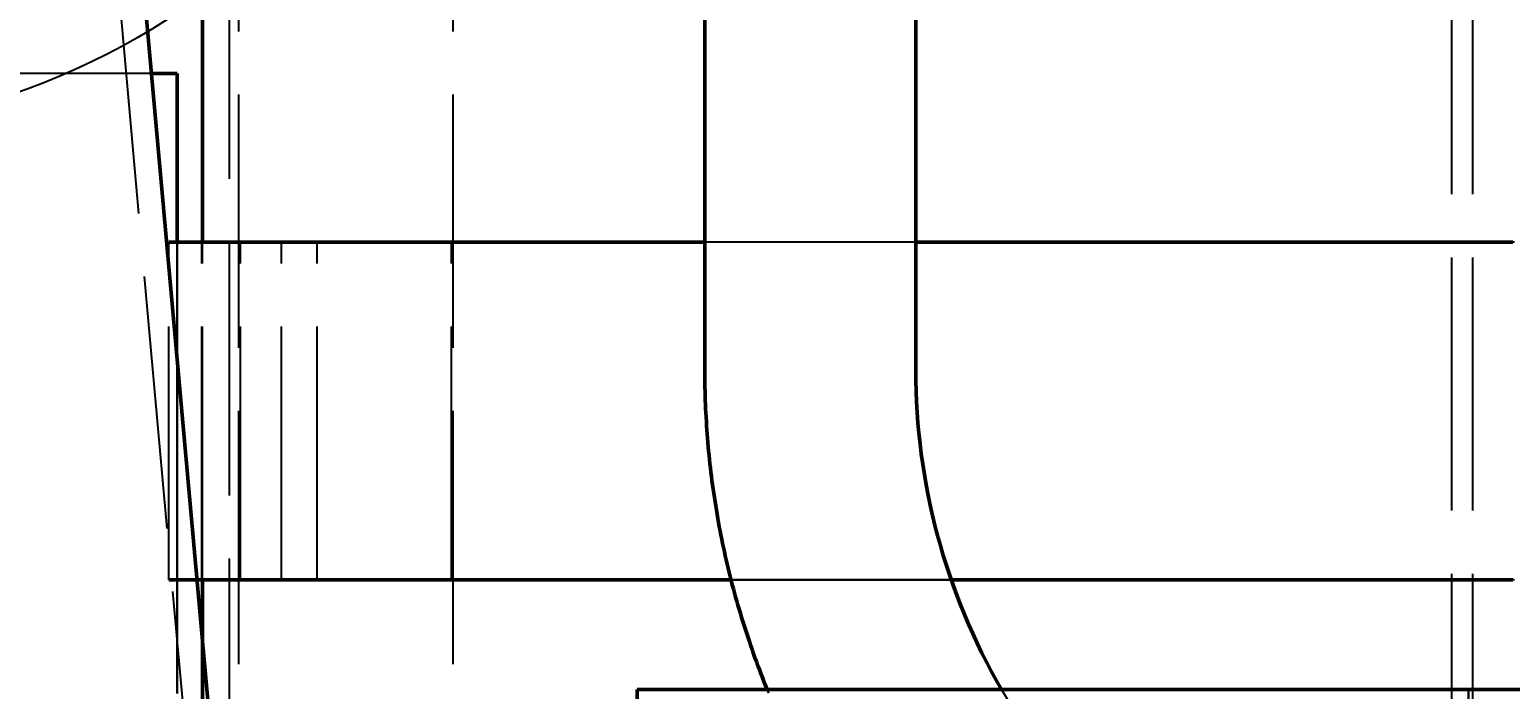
# Model space of a CAD drawing. Header units: millimetres. Extents: x 0 to 594, y 0 to 420.
# Drawn here: x 69.25 to 86.79, y 296.7 to 304.52 of the extents above; entities that cross this region are included whole.
import ezdxf

# ---------------------------------------------------------------- set-up
doc = ezdxf.new("R2010")
doc.units = ezdxf.units.MM
doc.linetypes.add('ISO02-TRAZOS', pattern=[3.75, 3, -0.75])
for name, color, linetype, lineweight in [('01-VISIBLE', 7, 'CONTINUOUS', 50), ('02-OCULTA', 4, 'ISO02-TRAZOS', 25), ('04-COTA', 3, 'CONTINUOUS', 25), ('08-FINA', 5, 'CONTINUOUS', 25)]:
    doc.layers.add(name, color=color, linetype=linetype, lineweight=lineweight)
doc.styles.add('ISO3098', font='isocpeur.ttf')
doc.dimstyles.new('FLAMA-ISO', dxfattribs={"dimtxt": 3.5, "dimasz": 3, "dimexe": 2, "dimexo": 1, "dimgap": 1, "dimtad": 1, "dimdec": 1, "dimtxsty": 'ISO3098', "dimcen": 2.5, "dimclrd": 3, "dimclre": 3, "dimclrt": 3, "dimazin": 3, "dimtfac": 1, "dimtmove": 0, "dimatfit": 3, "dimlwd": 25, "dimlwe": 25})

msp = doc.modelspace()

# ---------------------------------------------------------------- linework, layer by layer
at = {"layer": '01-VISIBLE'}
for p, q in [((71.3, 302), (71.3, 336.4)), ((77.25, 300.48), (77.25, 316.74)), ((79.75, 300.48), (79.75, 316.74)), ((69.9, 312.8), (71.7, 292.8)), ((71, 304), (70.692, 304)), ((71.3, 284.2), (71.3, 298)), ((76.45, 293.7), (76.45, 296.7)), ((76.45, 296.7), (98.15, 296.7))]:
    msp.add_line(p, q, dxfattribs=at)
for points in [[(71, 302), (71, 302.051), (71, 302.103), (71, 302.154), (71, 302.205), (71, 302.256), (71, 302.308), (71, 302.359), (71, 302.41), (71, 302.462), (71, 302.513), (71, 302.564), (71, 302.615), (71, 302.667), (71, 302.718), (71, 302.769), (71, 302.821), (71, 302.872), (71, 302.923), (71, 302.974), (71, 303.026), (71, 303.077), (71, 303.128), (71, 303.179), (71, 303.231), (71, 303.282), (71, 303.333), (71, 303.385), (71, 303.436), (71, 303.487), (71, 303.538), (71, 303.59), (71, 303.641), (71, 303.692), (71, 303.744), (71, 303.795), (71, 303.846), (71, 303.897), (71, 303.949), (71, 304)], [(77.25, 302), (77.2, 302), (77.15, 302), (77.1, 302), (77.05, 302), (77, 302), (76.95, 302), (76.9, 302), (76.85, 302), (76.8, 302), (76.75, 302), (76.7, 302), (76.65, 302), (76.6, 302), (76.55, 302), (76.5, 302), (76.45, 302), (76.4, 302), (76.35, 302), (76.3, 302), (76.25, 302), (76.2, 302), (76.15, 302), (76.1, 302), (76.05, 302), (76, 302), (75.95, 302), (75.9, 302), (75.85, 302), (75.8, 302), (75.75, 302), (75.7, 302), (75.65, 302), (75.6, 302), (75.55, 302), (75.5, 302), (75.45, 302), (75.4, 302), (75.35, 302), (75.3, 302), (75.25, 302), (75.2, 302), (75.15, 302), (75.1, 302), (75.05, 302), (75, 302), (74.95, 302), (74.9, 302), (74.85, 302), (74.8, 302), (74.75, 302), (74.7, 302), (74.65, 302), (74.6, 302), (74.55, 302), (74.5, 302), (74.45, 302), (74.4, 302), (74.35, 302), (74.3, 302), (74.25, 302), (74.2, 302), (74.15, 302), (74.1, 302), (74.05, 302), (74, 302), (73.95, 302), (73.9, 302), (73.85, 302), (73.8, 302), (73.75, 302), (73.7, 302), (73.65, 302), (73.6, 302), (73.55, 302), (73.5, 302), (73.45, 302), (73.4, 302), (73.35, 302), (73.3, 302), (73.25, 302), (73.2, 302), (73.15, 302), (73.1, 302), (73.05, 302), (73, 302), (72.95, 302), (72.9, 302), (72.85, 302), (72.8, 302), (72.75, 302), (72.7, 302), (72.65, 302), (72.6, 302), (72.55, 302), (72.5, 302), (72.45, 302), (72.4, 302), (72.35, 302), (72.3, 302), (72.25, 302), (72.2, 302), (72.15, 302), (72.1, 302), (72.05, 302), (72, 302), (71.95, 302), (71.9, 302), (71.85, 302), (71.8, 302), (71.75, 302), (71.7, 302), (71.65, 302), (71.6, 302), (71.55, 302), (71.5, 302), (71.45, 302), (71.4, 302), (71.35, 302), (71.3, 302), (71.25, 302), (71.2, 302), (71.15, 302), (71.1, 302), (71.05, 302), (71, 302), (70.95, 302), (70.9, 302)], [(86.823, 302), (86.773, 302), (86.723, 302), (86.673, 302), (86.623, 302), (86.573, 302), (86.522, 302), (86.472, 302), (86.422, 302), (86.372, 302), (86.322, 302), (86.272, 302), (86.221, 302), (86.171, 302), (86.121, 302), (86.071, 302), (86.021, 302), (85.971, 302), (85.92, 302), (85.87, 302), (85.82, 302), (85.77, 302), (85.72, 302), (85.67, 302), (85.619, 302), (85.569, 302), (85.519, 302), (85.469, 302), (85.419, 302), (85.369, 302), (85.318, 302), (85.268, 302), (85.218, 302), (85.168, 302), (85.118, 302), (85.068, 302), (85.017, 302), (84.967, 302), (84.917, 302), (84.867, 302), (84.817, 302), (84.767, 302), (84.716, 302), (84.666, 302), (84.616, 302), (84.566, 302), (84.516, 302), (84.466, 302), (84.415, 302), (84.365, 302), (84.315, 302), (84.265, 302), (84.215, 302), (84.165, 302), (84.114, 302), (84.064, 302), (84.014, 302), (83.964, 302), (83.914, 302), (83.864, 302), (83.813, 302), (83.763, 302), (83.713, 302), (83.663, 302), (83.613, 302), (83.563, 302), (83.512, 302), (83.462, 302), (83.412, 302), (83.362, 302), (83.312, 302), (83.262, 302), (83.211, 302), (83.161, 302), (83.111, 302), (83.061, 302), (83.011, 302), (82.961, 302), (82.91, 302), (82.86, 302), (82.81, 302), (82.76, 302), (82.71, 302), (82.66, 302), (82.609, 302), (82.559, 302), (82.509, 302), (82.459, 302), (82.409, 302), (82.359, 302), (82.308, 302), (82.258, 302), (82.208, 302), (82.158, 302), (82.108, 302), (82.058, 302), (82.007, 302), (81.957, 302), (81.907, 302), (81.857, 302), (81.807, 302), (81.757, 302), (81.706, 302), (81.656, 302), (81.606, 302), (81.556, 302), (81.506, 302), (81.456, 302), (81.405, 302), (81.355, 302), (81.305, 302), (81.255, 302), (81.205, 302), (81.155, 302), (81.104, 302), (81.054, 302), (81.004, 302), (80.954, 302), (80.904, 302), (80.854, 302), (80.803, 302), (80.753, 302), (80.703, 302), (80.653, 302), (80.603, 302), (80.553, 302), (80.502, 302), (80.452, 302), (80.402, 302), (80.352, 302), (80.302, 302), (80.252, 302), (80.201, 302), (80.151, 302), (80.101, 302), (80.051, 302), (80.001, 302), (79.951, 302), (79.9, 302), (79.85, 302), (79.8, 302), (79.75, 302)], [(77.988, 296.7), (77.969, 296.747), (77.951, 296.793), (77.932, 296.84), (77.914, 296.887), (77.896, 296.934), (77.879, 296.981), (77.861, 297.029), (77.844, 297.076), (77.827, 297.123), (77.81, 297.171), (77.794, 297.218), (77.778, 297.266), (77.762, 297.314), (77.746, 297.362), (77.731, 297.41), (77.715, 297.457), (77.7, 297.505), (77.685, 297.554), (77.671, 297.602), (77.657, 297.65), (77.643, 297.698), (77.629, 297.747), (77.615, 297.795), (77.602, 297.844), (77.589, 297.892), (77.576, 297.941), (77.563, 297.99), (77.551, 298.039), (77.539, 298.087), (77.527, 298.136), (77.515, 298.185), (77.504, 298.234), (77.493, 298.283), (77.482, 298.333), (77.471, 298.382), (77.461, 298.431), (77.451, 298.48), (77.441, 298.53), (77.431, 298.579), (77.422, 298.628), (77.413, 298.678), (77.404, 298.727), (77.395, 298.777), (77.387, 298.827), (77.379, 298.876), (77.371, 298.926), (77.363, 298.976), (77.356, 299.026), (77.349, 299.075), (77.342, 299.125), (77.335, 299.175), (77.329, 299.225), (77.323, 299.275), (77.317, 299.325), (77.311, 299.375), (77.306, 299.425), (77.3, 299.475), (77.295, 299.525), (77.291, 299.575), (77.286, 299.625), (77.282, 299.676), (77.278, 299.726), (77.275, 299.776), (77.271, 299.826), (77.268, 299.876), (77.265, 299.927), (77.263, 299.977), (77.26, 300.027), (77.258, 300.077), (77.256, 300.128), (77.255, 300.178), (77.253, 300.228), (77.252, 300.279), (77.251, 300.329), (77.251, 300.379), (77.25, 300.43), (77.25, 300.48)], [(70.9, 298), (70.95, 298), (71, 298), (71.05, 298), (71.1, 298), (71.15, 298), (71.2, 298), (71.251, 298), (71.301, 298), (71.351, 298), (71.401, 298), (71.451, 298), (71.501, 298), (71.551, 298), (71.601, 298), (71.651, 298), (71.701, 298), (71.751, 298), (71.801, 298), (71.852, 298), (71.902, 298), (71.952, 298), (72.002, 298), (72.052, 298), (72.102, 298), (72.152, 298), (72.202, 298), (72.252, 298), (72.302, 298), (72.352, 298), (72.402, 298), (72.453, 298), (72.503, 298), (72.553, 298), (72.603, 298), (72.653, 298), (72.703, 298), (72.753, 298), (72.803, 298), (72.853, 298), (72.903, 298), (72.953, 298), (73.003, 298), (73.053, 298), (73.104, 298), (73.154, 298), (73.204, 298), (73.254, 298), (73.304, 298), (73.354, 298), (73.404, 298), (73.454, 298), (73.504, 298), (73.554, 298), (73.604, 298), (73.654, 298), (73.705, 298), (73.755, 298), (73.805, 298), (73.855, 298), (73.905, 298), (73.955, 298), (74.005, 298), (74.055, 298), (74.105, 298), (74.155, 298), (74.205, 298), (74.255, 298), (74.306, 298), (74.356, 298), (74.406, 298), (74.456, 298), (74.506, 298), (74.556, 298), (74.606, 298), (74.656, 298), (74.706, 298), (74.756, 298), (74.806, 298), (74.856, 298), (74.906, 298), (74.957, 298), (75.007, 298), (75.057, 298), (75.107, 298), (75.157, 298), (75.207, 298), (75.257, 298), (75.307, 298), (75.357, 298), (75.407, 298), (75.457, 298), (75.507, 298), (75.558, 298), (75.608, 298), (75.658, 298), (75.708, 298), (75.758, 298), (75.808, 298), (75.858, 298), (75.908, 298), (75.958, 298), (76.008, 298), (76.058, 298), (76.108, 298), (76.159, 298), (76.209, 298), (76.259, 298), (76.309, 298), (76.359, 298), (76.409, 298), (76.459, 298), (76.509, 298), (76.559, 298), (76.609, 298), (76.659, 298), (76.709, 298), (76.759, 298), (76.81, 298), (76.86, 298), (76.91, 298), (76.96, 298), (77.01, 298), (77.06, 298), (77.11, 298), (77.16, 298), (77.21, 298), (77.26, 298), (77.31, 298), (77.36, 298), (77.411, 298), (77.461, 298), (77.511, 298), (77.561, 298)], [(80.169, 298), (80.219, 298), (80.269, 298), (80.319, 298), (80.369, 298), (80.419, 298), (80.469, 298), (80.519, 298), (80.569, 298), (80.619, 298), (80.669, 298), (80.719, 298), (80.769, 298), (80.819, 298), (80.87, 298), (80.92, 298), (80.97, 298), (81.02, 298), (81.07, 298), (81.12, 298), (81.17, 298), (81.22, 298), (81.27, 298), (81.32, 298), (81.37, 298), (81.42, 298), (81.47, 298), (81.52, 298), (81.57, 298), (81.62, 298), (81.67, 298), (81.72, 298), (81.77, 298), (81.82, 298), (81.87, 298), (81.92, 298), (81.97, 298), (82.021, 298), (82.071, 298), (82.121, 298), (82.171, 298), (82.221, 298), (82.271, 298), (82.321, 298), (82.371, 298), (82.421, 298), (82.471, 298), (82.521, 298), (82.571, 298), (82.621, 298), (82.671, 298), (82.721, 298), (82.771, 298), (82.821, 298), (82.871, 298), (82.921, 298), (82.971, 298), (83.021, 298), (83.071, 298), (83.121, 298), (83.171, 298), (83.222, 298), (83.272, 298), (83.322, 298), (83.372, 298), (83.422, 298), (83.472, 298), (83.522, 298), (83.572, 298), (83.622, 298), (83.672, 298), (83.722, 298), (83.772, 298), (83.822, 298), (83.872, 298), (83.922, 298), (83.972, 298), (84.022, 298), (84.072, 298), (84.122, 298), (84.172, 298), (84.222, 298), (84.272, 298), (84.322, 298), (84.373, 298), (84.423, 298), (84.473, 298), (84.523, 298), (84.573, 298), (84.623, 298), (84.673, 298), (84.723, 298), (84.773, 298), (84.823, 298), (84.873, 298), (84.923, 298), (84.973, 298), (85.023, 298), (85.073, 298), (85.123, 298), (85.173, 298), (85.223, 298), (85.273, 298), (85.323, 298), (85.373, 298), (85.423, 298), (85.473, 298), (85.523, 298), (85.574, 298), (85.624, 298), (85.674, 298), (85.724, 298), (85.774, 298), (85.824, 298), (85.874, 298), (85.924, 298), (85.974, 298), (86.024, 298), (86.074, 298), (86.124, 298), (86.174, 298), (86.224, 298), (86.274, 298), (86.324, 298), (86.374, 298), (86.424, 298), (86.474, 298), (86.524, 298), (86.574, 298), (86.624, 298), (86.674, 298), (86.725, 298), (86.775, 298), (86.825, 298)]]:
    msp.add_lwpolyline(points, dxfattribs=at)
msp.add_arc((87.3, 300.48), 7.55, 180, -149.9562, dxfattribs=at)
at = {"layer": '02-OCULTA'}
for p, q in [((86.1, 276.32), (86.1, 349.747)), ((86.35, 276.32), (86.35, 349.747)), ((74.27, 289.5), (74.27, 343.594)), ((71.73, 289.5), (71.73, 340.4)), ((71.62, 284), (71.62, 337.5)), ((69.6, 312.8), (71.4, 292.8)), ((70.692, 304), (65.908, 304)), ((70.9, 298), (70.9, 302)), ((71.29, 298), (71.29, 302)), ((71.3, 298), (71.3, 302)), ((71.75, 302), (72.233, 302)), ((71.75, 298), (71.75, 302)), ((71.75, 298), (71.75, 302)), ((71.75, 302), (74.25, 302)), ((72.233, 298), (72.233, 302)), ((72.659, 302), (74.25, 302)), ((72.659, 298), (72.659, 302)), ((74.25, 298), (74.25, 302)), ((74.25, 298), (74.25, 302)), ((74.25, 298), (74.25, 302)), ((74.25, 298), (74.25, 302)), ((71.75, 298), (72.233, 298)), ((71.75, 298), (74.25, 298)), ((72.659, 298), (74.25, 298)), ((76.45, 293.7), (76.45, 296.7)), ((76.45, 296.7), (86.3, 296.7)), ((86.3, 296.7), (88.3, 296.7)), ((86.3, 296.7), (86.3, 293.7)), ((86.3, 293.7), (86.3, 296.7))]:
    msp.add_line(p, q, dxfattribs=at)
for points in [[(71, 304), (71, 303.912), (71, 303.825), (71, 303.737), (71, 303.65), (71, 303.562), (71, 303.475), (71, 303.387), (71, 303.3), (71, 303.212), (71, 303.125), (71, 303.037), (71, 302.95), (71, 302.862), (71, 302.775), (71, 302.687), (71, 302.6), (71, 302.512), (71, 302.425), (71, 302.337), (71, 302.25), (71, 302.162), (71, 302.075), (71, 301.987), (71, 301.9), (71, 301.812), (71, 301.725), (71, 301.637), (71, 301.55), (71, 301.462), (71, 301.375), (71, 301.287), (71, 301.2), (71, 301.112), (71, 301.025), (71, 300.937), (71, 300.85), (71, 300.762), (71, 300.675), (71, 300.587), (71, 300.5), (71, 300.412), (71, 300.325), (71, 300.237), (71, 300.15), (71, 300.062), (71, 299.975), (71, 299.887), (71, 299.8), (71, 299.712), (71, 299.625), (71, 299.537), (71, 299.45), (71, 299.362), (71, 299.275), (71, 299.187), (71, 299.1), (71, 299.012), (71, 298.925), (71, 298.837), (71, 298.75), (71, 298.662), (71, 298.575), (71, 298.487), (71, 298.4), (71, 298.312), (71, 298.225), (71, 298.137), (71, 298.05), (71, 297.962), (71, 297.875), (71, 297.787), (71, 297.7), (71, 297.612), (71, 297.525), (71, 297.437), (71, 297.35), (71, 297.262), (71, 297.175), (71, 297.087), (71, 297), (71, 296.912), (71, 296.825), (71, 296.737), (71, 296.65)], [(70.9, 302), (70.951, 302), (71.003, 302), (71.054, 302), (71.105, 302), (71.156, 302), (71.208, 302), (71.259, 302), (71.31, 302), (71.361, 302), (71.413, 302), (71.464, 302), (71.515, 302), (71.567, 302), (71.618, 302), (71.669, 302), (71.72, 302), (71.772, 302), (71.823, 302), (71.874, 302), (71.926, 302), (71.977, 302), (72.028, 302), (72.079, 302), (72.131, 302), (72.182, 302), (72.233, 302)], [(71, 296.65), (71, 296.7), (71, 296.75), (71, 296.8), (71, 296.85), (71, 296.9), (71, 296.95), (71, 297), (71, 297.05), (71, 297.1), (71, 297.15), (71, 297.2), (71, 297.25), (71, 297.3), (71, 297.35), (71, 297.4), (71, 297.45), (71, 297.5), (71, 297.55), (71, 297.6), (71, 297.65), (71, 297.7), (71, 297.75), (71, 297.8), (71, 297.85), (71, 297.9), (71, 297.95), (71, 298), (71, 298.05), (71, 298.1), (71, 298.15), (71, 298.2), (71, 298.25), (71, 298.3), (71, 298.35), (71, 298.4), (71, 298.45), (71, 298.5), (71, 298.55), (71, 298.6), (71, 298.65), (71, 298.7), (71, 298.75), (71, 298.8), (71, 298.85), (71, 298.9), (71, 298.95), (71, 299), (71, 299.05), (71, 299.1), (71, 299.15), (71, 299.2), (71, 299.25), (71, 299.3), (71, 299.35), (71, 299.4), (71, 299.45), (71, 299.5), (71, 299.55), (71, 299.6), (71, 299.65), (71, 299.7), (71, 299.75), (71, 299.8), (71, 299.85), (71, 299.9), (71, 299.95), (71, 300), (71, 300.05), (71, 300.1), (71, 300.15), (71, 300.2), (71, 300.25), (71, 300.3), (71, 300.35), (71, 300.4), (71, 300.45), (71, 300.5), (71, 300.55), (71, 300.6), (71, 300.65), (71, 300.7), (71, 300.75), (71, 300.8), (71, 300.85), (71, 300.9), (71, 300.95), (71, 301), (71, 301.05), (71, 301.1), (71, 301.15), (71, 301.2), (71, 301.25), (71, 301.3), (71, 301.35), (71, 301.4), (71, 301.45), (71, 301.5), (71, 301.55), (71, 301.6), (71, 301.65), (71, 301.7), (71, 301.75), (71, 301.8), (71, 301.85), (71, 301.9), (71, 301.95), (71, 302)], [(86.82, 302), (86.74, 302), (86.66, 302), (86.58, 302), (86.499, 302), (86.419, 302), (86.339, 302), (86.259, 302), (86.179, 302), (86.099, 302), (86.019, 302), (85.939, 302), (85.859, 302), (85.779, 302), (85.699, 302), (85.619, 302), (85.539, 302), (85.459, 302), (85.379, 302), (85.299, 302), (85.219, 302), (85.139, 302), (85.059, 302), (84.979, 302), (84.898, 302), (84.818, 302), (84.738, 302), (84.658, 302), (84.578, 302), (84.498, 302), (84.418, 302), (84.338, 302), (84.258, 302), (84.178, 302), (84.098, 302), (84.018, 302), (83.938, 302), (83.858, 302), (83.778, 302), (83.698, 302), (83.618, 302), (83.538, 302), (83.458, 302), (83.378, 302), (83.297, 302), (83.217, 302), (83.137, 302), (83.057, 302), (82.977, 302), (82.897, 302), (82.817, 302), (82.737, 302), (82.657, 302), (82.577, 302), (82.497, 302), (82.417, 302), (82.337, 302), (82.257, 302), (82.177, 302), (82.097, 302), (82.017, 302), (81.937, 302), (81.857, 302), (81.777, 302), (81.697, 302), (81.616, 302), (81.536, 302), (81.456, 302), (81.376, 302), (81.296, 302), (81.216, 302), (81.136, 302), (81.056, 302), (80.976, 302), (80.896, 302), (80.816, 302), (80.736, 302), (80.656, 302), (80.576, 302), (80.496, 302), (80.416, 302), (80.336, 302), (80.256, 302), (80.176, 302), (80.095, 302), (80.015, 302), (79.935, 302), (79.855, 302), (79.775, 302), (79.695, 302), (79.615, 302), (79.535, 302), (79.455, 302), (79.375, 302), (79.295, 302), (79.215, 302), (79.135, 302), (79.055, 302), (78.975, 302), (78.895, 302), (78.815, 302), (78.735, 302), (78.655, 302), (78.575, 302), (78.494, 302), (78.414, 302), (78.334, 302), (78.254, 302), (78.174, 302), (78.094, 302), (78.014, 302), (77.934, 302), (77.854, 302), (77.774, 302), (77.694, 302), (77.614, 302), (77.534, 302), (77.454, 302), (77.374, 302), (77.294, 302), (77.214, 302), (77.134, 302), (77.054, 302), (76.974, 302), (76.893, 302), (76.813, 302), (76.733, 302), (76.653, 302), (76.573, 302), (76.493, 302), (76.413, 302), (76.333, 302), (76.253, 302), (76.173, 302), (76.093, 302), (76.013, 302), (75.933, 302), (75.853, 302), (75.773, 302), (75.693, 302), (75.613, 302), (75.533, 302), (75.453, 302), (75.373, 302), (75.292, 302), (75.212, 302), (75.132, 302), (75.052, 302), (74.972, 302), (74.892, 302), (74.812, 302), (74.732, 302), (74.652, 302), (74.572, 302), (74.492, 302), (74.412, 302), (74.332, 302), (74.252, 302), (74.172, 302), (74.092, 302), (74.012, 302), (73.932, 302), (73.852, 302), (73.772, 302), (73.691, 302), (73.611, 302), (73.531, 302), (73.451, 302), (73.371, 302), (73.291, 302), (73.211, 302), (73.131, 302), (73.051, 302), (72.971, 302), (72.891, 302), (72.811, 302), (72.731, 302), (72.651, 302), (72.571, 302), (72.491, 302), (72.411, 302), (72.331, 302), (72.251, 302), (72.171, 302), (72.09, 302), (72.01, 302), (71.93, 302), (71.85, 302), (71.77, 302), (71.69, 302), (71.61, 302), (71.53, 302), (71.45, 302), (71.37, 302), (71.29, 302)], [(71.29, 302), (71.341, 302), (71.391, 302), (71.442, 302), (71.493, 302), (71.543, 302), (71.594, 302), (71.645, 302), (71.696, 302), (71.746, 302), (71.797, 302), (71.848, 302), (71.898, 302), (71.949, 302), (72, 302), (72.05, 302), (72.101, 302), (72.152, 302), (72.202, 302), (72.253, 302), (72.304, 302), (72.355, 302), (72.405, 302), (72.456, 302), (72.507, 302), (72.557, 302), (72.608, 302), (72.659, 302)], [(86.843, 302), (86.778, 302), (86.713, 302), (86.647, 302), (86.582, 302), (86.517, 302), (86.452, 302), (86.386, 302), (86.321, 302), (86.256, 302), (86.191, 302), (86.125, 302), (86.06, 302), (85.995, 302), (85.93, 302), (85.864, 302), (85.799, 302), (85.734, 302), (85.669, 302), (85.603, 302), (85.538, 302), (85.473, 302), (85.408, 302), (85.342, 302), (85.277, 302), (85.212, 302), (85.147, 302), (85.081, 302), (85.016, 302), (84.951, 302), (84.886, 302), (84.82, 302), (84.755, 302), (84.69, 302), (84.625, 302), (84.559, 302), (84.494, 302), (84.429, 302), (84.364, 302), (84.298, 302), (84.233, 302), (84.168, 302), (84.103, 302), (84.037, 302), (83.972, 302), (83.907, 302), (83.842, 302), (83.776, 302), (83.711, 302), (83.646, 302), (83.581, 302), (83.515, 302), (83.45, 302), (83.385, 302), (83.32, 302), (83.254, 302), (83.189, 302), (83.124, 302), (83.059, 302), (82.993, 302), (82.928, 302), (82.863, 302), (82.798, 302), (82.732, 302), (82.667, 302), (82.602, 302), (82.537, 302), (82.471, 302), (82.406, 302), (82.341, 302), (82.276, 302), (82.21, 302), (82.145, 302), (82.08, 302), (82.015, 302), (81.949, 302), (81.884, 302), (81.819, 302), (81.754, 302), (81.688, 302), (81.623, 302), (81.558, 302), (81.493, 302), (81.427, 302), (81.362, 302), (81.297, 302), (81.232, 302), (81.166, 302), (81.101, 302), (81.036, 302), (80.971, 302), (80.905, 302), (80.84, 302), (80.775, 302), (80.71, 302), (80.644, 302), (80.579, 302), (80.514, 302), (80.449, 302), (80.383, 302), (80.318, 302), (80.253, 302), (80.188, 302), (80.122, 302), (80.057, 302), (79.992, 302), (79.927, 302), (79.861, 302), (79.796, 302), (79.731, 302), (79.666, 302), (79.6, 302), (79.535, 302), (79.47, 302), (79.405, 302), (79.339, 302), (79.274, 302), (79.209, 302), (79.144, 302), (79.078, 302), (79.013, 302), (78.948, 302), (78.883, 302), (78.817, 302), (78.752, 302), (78.687, 302), (78.622, 302), (78.556, 302), (78.491, 302), (78.426, 302), (78.361, 302), (78.295, 302), (78.23, 302), (78.165, 302), (78.1, 302), (78.034, 302), (77.969, 302), (77.904, 302), (77.839, 302), (77.773, 302), (77.708, 302), (77.643, 302), (77.578, 302), (77.512, 302), (77.447, 302), (77.382, 302), (77.317, 302), (77.251, 302), (77.186, 302), (77.121, 302), (77.056, 302), (76.99, 302), (76.925, 302), (76.86, 302), (76.795, 302), (76.729, 302), (76.664, 302), (76.599, 302), (76.534, 302), (76.468, 302), (76.403, 302), (76.338, 302), (76.273, 302), (76.207, 302), (76.142, 302), (76.077, 302), (76.012, 302), (75.946, 302), (75.881, 302), (75.816, 302), (75.751, 302), (75.685, 302), (75.62, 302), (75.555, 302), (75.49, 302), (75.424, 302), (75.359, 302), (75.294, 302), (75.229, 302), (75.163, 302), (75.098, 302), (75.033, 302), (74.968, 302), (74.902, 302), (74.837, 302), (74.772, 302), (74.707, 302), (74.641, 302), (74.576, 302), (74.511, 302), (74.446, 302), (74.38, 302), (74.315, 302), (74.25, 302)], [(86.843, 302), (86.778, 302), (86.713, 302), (86.647, 302), (86.582, 302), (86.517, 302), (86.452, 302), (86.386, 302), (86.321, 302), (86.256, 302), (86.191, 302), (86.125, 302), (86.06, 302), (85.995, 302), (85.93, 302), (85.864, 302), (85.799, 302), (85.734, 302), (85.669, 302), (85.603, 302), (85.538, 302), (85.473, 302), (85.408, 302), (85.342, 302), (85.277, 302), (85.212, 302), (85.147, 302), (85.081, 302), (85.016, 302), (84.951, 302), (84.886, 302), (84.82, 302), (84.755, 302), (84.69, 302), (84.625, 302), (84.559, 302), (84.494, 302), (84.429, 302), (84.364, 302), (84.298, 302), (84.233, 302), (84.168, 302), (84.103, 302), (84.037, 302), (83.972, 302), (83.907, 302), (83.842, 302), (83.776, 302), (83.711, 302), (83.646, 302), (83.581, 302), (83.515, 302), (83.45, 302), (83.385, 302), (83.32, 302), (83.254, 302), (83.189, 302), (83.124, 302), (83.059, 302), (82.993, 302), (82.928, 302), (82.863, 302), (82.798, 302), (82.732, 302), (82.667, 302), (82.602, 302), (82.537, 302), (82.471, 302), (82.406, 302), (82.341, 302), (82.276, 302), (82.21, 302), (82.145, 302), (82.08, 302), (82.015, 302), (81.949, 302), (81.884, 302), (81.819, 302), (81.754, 302), (81.688, 302), (81.623, 302), (81.558, 302), (81.493, 302), (81.427, 302), (81.362, 302), (81.297, 302), (81.232, 302), (81.166, 302), (81.101, 302), (81.036, 302), (80.971, 302), (80.905, 302), (80.84, 302), (80.775, 302), (80.71, 302), (80.644, 302), (80.579, 302), (80.514, 302), (80.449, 302), (80.383, 302), (80.318, 302), (80.253, 302), (80.188, 302), (80.122, 302), (80.057, 302), (79.992, 302), (79.927, 302), (79.861, 302), (79.796, 302), (79.731, 302), (79.666, 302), (79.6, 302), (79.535, 302), (79.47, 302), (79.405, 302), (79.339, 302), (79.274, 302), (79.209, 302), (79.144, 302), (79.078, 302), (79.013, 302), (78.948, 302), (78.883, 302), (78.817, 302), (78.752, 302), (78.687, 302), (78.622, 302), (78.556, 302), (78.491, 302), (78.426, 302), (78.361, 302), (78.295, 302), (78.23, 302), (78.165, 302), (78.1, 302), (78.034, 302), (77.969, 302), (77.904, 302), (77.839, 302), (77.773, 302), (77.708, 302), (77.643, 302), (77.578, 302), (77.512, 302), (77.447, 302), (77.382, 302), (77.317, 302), (77.251, 302), (77.186, 302), (77.121, 302), (77.056, 302), (76.99, 302), (76.925, 302), (76.86, 302), (76.795, 302), (76.729, 302), (76.664, 302), (76.599, 302), (76.534, 302), (76.468, 302), (76.403, 302), (76.338, 302), (76.273, 302), (76.207, 302), (76.142, 302), (76.077, 302), (76.012, 302), (75.946, 302), (75.881, 302), (75.816, 302), (75.751, 302), (75.685, 302), (75.62, 302), (75.555, 302), (75.49, 302), (75.424, 302), (75.359, 302), (75.294, 302), (75.229, 302), (75.163, 302), (75.098, 302), (75.033, 302), (74.968, 302), (74.902, 302), (74.837, 302), (74.772, 302), (74.707, 302), (74.641, 302), (74.576, 302), (74.511, 302), (74.446, 302), (74.38, 302), (74.315, 302), (74.25, 302)], [(79.75, 302), (79.699, 302), (79.648, 302), (79.597, 302), (79.546, 302), (79.495, 302), (79.444, 302), (79.393, 302), (79.342, 302), (79.291, 302), (79.24, 302), (79.189, 302), (79.138, 302), (79.087, 302), (79.036, 302), (78.985, 302), (78.934, 302), (78.883, 302), (78.832, 302), (78.781, 302), (78.73, 302), (78.679, 302), (78.628, 302), (78.577, 302), (78.526, 302), (78.474, 302), (78.423, 302), (78.372, 302), (78.321, 302), (78.27, 302), (78.219, 302), (78.168, 302), (78.117, 302), (78.066, 302), (78.015, 302), (77.964, 302), (77.913, 302), (77.862, 302), (77.811, 302), (77.76, 302), (77.709, 302), (77.658, 302), (77.607, 302), (77.556, 302), (77.505, 302), (77.454, 302), (77.403, 302), (77.352, 302), (77.301, 302), (77.25, 302)], [(72.233, 298), (72.182, 298), (72.131, 298), (72.079, 298), (72.028, 298), (71.977, 298), (71.926, 298), (71.874, 298), (71.823, 298), (71.772, 298), (71.72, 298), (71.669, 298), (71.618, 298), (71.567, 298), (71.515, 298), (71.464, 298), (71.413, 298), (71.361, 298), (71.31, 298), (71.259, 298), (71.208, 298), (71.156, 298), (71.105, 298), (71.054, 298), (71.003, 298), (70.951, 298), (70.9, 298)], [(72.659, 298), (72.608, 298), (72.557, 298), (72.507, 298), (72.456, 298), (72.405, 298), (72.355, 298), (72.304, 298), (72.253, 298), (72.202, 298), (72.152, 298), (72.101, 298), (72.05, 298), (72, 298), (71.949, 298), (71.898, 298), (71.848, 298), (71.797, 298), (71.746, 298), (71.696, 298), (71.645, 298), (71.594, 298), (71.543, 298), (71.493, 298), (71.442, 298), (71.391, 298), (71.341, 298), (71.29, 298)], [(71.29, 298), (71.37, 298), (71.45, 298), (71.53, 298), (71.61, 298), (71.69, 298), (71.77, 298), (71.85, 298), (71.93, 298), (72.01, 298), (72.09, 298), (72.171, 298), (72.251, 298), (72.331, 298), (72.411, 298), (72.491, 298), (72.571, 298), (72.651, 298), (72.731, 298), (72.811, 298), (72.891, 298), (72.971, 298), (73.051, 298), (73.131, 298), (73.211, 298), (73.291, 298), (73.371, 298), (73.451, 298), (73.531, 298), (73.611, 298), (73.691, 298), (73.772, 298), (73.852, 298), (73.932, 298), (74.012, 298), (74.092, 298), (74.172, 298), (74.252, 298), (74.332, 298), (74.412, 298), (74.492, 298), (74.572, 298), (74.652, 298), (74.732, 298), (74.812, 298), (74.892, 298), (74.972, 298), (75.052, 298), (75.132, 298), (75.212, 298), (75.292, 298), (75.373, 298), (75.453, 298), (75.533, 298), (75.613, 298), (75.693, 298), (75.773, 298), (75.853, 298), (75.933, 298), (76.013, 298), (76.093, 298), (76.173, 298), (76.253, 298), (76.333, 298), (76.413, 298), (76.493, 298), (76.573, 298), (76.653, 298), (76.733, 298), (76.813, 298), (76.893, 298), (76.974, 298), (77.054, 298), (77.134, 298), (77.214, 298), (77.294, 298), (77.374, 298), (77.454, 298), (77.534, 298), (77.614, 298), (77.694, 298), (77.774, 298), (77.854, 298), (77.934, 298), (78.014, 298), (78.094, 298), (78.174, 298), (78.254, 298), (78.334, 298), (78.414, 298), (78.494, 298), (78.575, 298), (78.655, 298), (78.735, 298), (78.815, 298), (78.895, 298), (78.975, 298), (79.055, 298), (79.135, 298), (79.215, 298), (79.295, 298), (79.375, 298), (79.455, 298), (79.535, 298), (79.615, 298), (79.695, 298), (79.775, 298), (79.855, 298), (79.935, 298), (80.015, 298), (80.095, 298), (80.176, 298), (80.256, 298), (80.336, 298), (80.416, 298), (80.496, 298), (80.576, 298), (80.656, 298), (80.736, 298), (80.816, 298), (80.896, 298), (80.976, 298), (81.056, 298), (81.136, 298), (81.216, 298), (81.296, 298), (81.376, 298), (81.456, 298), (81.536, 298), (81.616, 298), (81.697, 298), (81.777, 298), (81.857, 298), (81.937, 298), (82.017, 298), (82.097, 298), (82.177, 298), (82.257, 298), (82.337, 298), (82.417, 298), (82.497, 298), (82.577, 298), (82.657, 298), (82.737, 298), (82.817, 298), (82.897, 298), (82.977, 298), (83.057, 298), (83.137, 298), (83.217, 298), (83.297, 298), (83.378, 298), (83.458, 298), (83.538, 298), (83.618, 298), (83.698, 298), (83.778, 298), (83.858, 298), (83.938, 298), (84.018, 298), (84.098, 298), (84.178, 298), (84.258, 298), (84.338, 298), (84.418, 298), (84.498, 298), (84.578, 298), (84.658, 298), (84.738, 298), (84.818, 298), (84.898, 298), (84.979, 298), (85.059, 298), (85.139, 298), (85.219, 298), (85.299, 298), (85.379, 298), (85.459, 298), (85.539, 298), (85.619, 298), (85.699, 298), (85.779, 298), (85.859, 298), (85.939, 298), (86.019, 298), (86.099, 298), (86.179, 298), (86.259, 298), (86.339, 298), (86.419, 298), (86.499, 298), (86.58, 298), (86.66, 298), (86.74, 298), (86.82, 298)], [(86.843, 298), (86.778, 298), (86.713, 298), (86.647, 298), (86.582, 298), (86.517, 298), (86.452, 298), (86.386, 298), (86.321, 298), (86.256, 298), (86.191, 298), (86.125, 298), (86.06, 298), (85.995, 298), (85.93, 298), (85.864, 298), (85.799, 298), (85.734, 298), (85.669, 298), (85.603, 298), (85.538, 298), (85.473, 298), (85.408, 298), (85.342, 298), (85.277, 298), (85.212, 298), (85.147, 298), (85.081, 298), (85.016, 298), (84.951, 298), (84.886, 298), (84.82, 298), (84.755, 298), (84.69, 298), (84.625, 298), (84.559, 298), (84.494, 298), (84.429, 298), (84.364, 298), (84.298, 298), (84.233, 298), (84.168, 298), (84.103, 298), (84.037, 298), (83.972, 298), (83.907, 298), (83.842, 298), (83.776, 298), (83.711, 298), (83.646, 298), (83.581, 298), (83.515, 298), (83.45, 298), (83.385, 298), (83.32, 298), (83.254, 298), (83.189, 298), (83.124, 298), (83.059, 298), (82.993, 298), (82.928, 298), (82.863, 298), (82.798, 298), (82.732, 298), (82.667, 298), (82.602, 298), (82.537, 298), (82.471, 298), (82.406, 298), (82.341, 298), (82.276, 298), (82.21, 298), (82.145, 298), (82.08, 298), (82.015, 298), (81.949, 298), (81.884, 298), (81.819, 298), (81.754, 298), (81.688, 298), (81.623, 298), (81.558, 298), (81.493, 298), (81.427, 298), (81.362, 298), (81.297, 298), (81.232, 298), (81.166, 298), (81.101, 298), (81.036, 298), (80.971, 298), (80.905, 298), (80.84, 298), (80.775, 298), (80.71, 298), (80.644, 298), (80.579, 298), (80.514, 298), (80.449, 298), (80.383, 298), (80.318, 298), (80.253, 298), (80.188, 298), (80.122, 298), (80.057, 298), (79.992, 298), (79.927, 298), (79.861, 298), (79.796, 298), (79.731, 298), (79.666, 298), (79.6, 298), (79.535, 298), (79.47, 298), (79.405, 298), (79.339, 298), (79.274, 298), (79.209, 298), (79.144, 298), (79.078, 298), (79.013, 298), (78.948, 298), (78.883, 298), (78.817, 298), (78.752, 298), (78.687, 298), (78.622, 298), (78.556, 298), (78.491, 298), (78.426, 298), (78.361, 298), (78.295, 298), (78.23, 298), (78.165, 298), (78.1, 298), (78.034, 298), (77.969, 298), (77.904, 298), (77.839, 298), (77.773, 298), (77.708, 298), (77.643, 298), (77.578, 298), (77.512, 298), (77.447, 298), (77.382, 298), (77.317, 298), (77.251, 298), (77.186, 298), (77.121, 298), (77.056, 298), (76.99, 298), (76.925, 298), (76.86, 298), (76.795, 298), (76.729, 298), (76.664, 298), (76.599, 298), (76.534, 298), (76.468, 298), (76.403, 298), (76.338, 298), (76.273, 298), (76.207, 298), (76.142, 298), (76.077, 298), (76.012, 298), (75.946, 298), (75.881, 298), (75.816, 298), (75.751, 298), (75.685, 298), (75.62, 298), (75.555, 298), (75.49, 298), (75.424, 298), (75.359, 298), (75.294, 298), (75.229, 298), (75.163, 298), (75.098, 298), (75.033, 298), (74.968, 298), (74.902, 298), (74.837, 298), (74.772, 298), (74.707, 298), (74.641, 298), (74.576, 298), (74.511, 298), (74.446, 298), (74.38, 298), (74.315, 298), (74.25, 298)], [(86.843, 298), (86.778, 298), (86.713, 298), (86.647, 298), (86.582, 298), (86.517, 298), (86.452, 298), (86.386, 298), (86.321, 298), (86.256, 298), (86.191, 298), (86.125, 298), (86.06, 298), (85.995, 298), (85.93, 298), (85.864, 298), (85.799, 298), (85.734, 298), (85.669, 298), (85.603, 298), (85.538, 298), (85.473, 298), (85.408, 298), (85.342, 298), (85.277, 298), (85.212, 298), (85.147, 298), (85.081, 298), (85.016, 298), (84.951, 298), (84.886, 298), (84.82, 298), (84.755, 298), (84.69, 298), (84.625, 298), (84.559, 298), (84.494, 298), (84.429, 298), (84.364, 298), (84.298, 298), (84.233, 298), (84.168, 298), (84.103, 298), (84.037, 298), (83.972, 298), (83.907, 298), (83.842, 298), (83.776, 298), (83.711, 298), (83.646, 298), (83.581, 298), (83.515, 298), (83.45, 298), (83.385, 298), (83.32, 298), (83.254, 298), (83.189, 298), (83.124, 298), (83.059, 298), (82.993, 298), (82.928, 298), (82.863, 298), (82.798, 298), (82.732, 298), (82.667, 298), (82.602, 298), (82.537, 298), (82.471, 298), (82.406, 298), (82.341, 298), (82.276, 298), (82.21, 298), (82.145, 298), (82.08, 298), (82.015, 298), (81.949, 298), (81.884, 298), (81.819, 298), (81.754, 298), (81.688, 298), (81.623, 298), (81.558, 298), (81.493, 298), (81.427, 298), (81.362, 298), (81.297, 298), (81.232, 298), (81.166, 298), (81.101, 298), (81.036, 298), (80.971, 298), (80.905, 298), (80.84, 298), (80.775, 298), (80.71, 298), (80.644, 298), (80.579, 298), (80.514, 298), (80.449, 298), (80.383, 298), (80.318, 298), (80.253, 298), (80.188, 298), (80.122, 298), (80.057, 298), (79.992, 298), (79.927, 298), (79.861, 298), (79.796, 298), (79.731, 298), (79.666, 298), (79.6, 298), (79.535, 298), (79.47, 298), (79.405, 298), (79.339, 298), (79.274, 298), (79.209, 298), (79.144, 298), (79.078, 298), (79.013, 298), (78.948, 298), (78.883, 298), (78.817, 298), (78.752, 298), (78.687, 298), (78.622, 298), (78.556, 298), (78.491, 298), (78.426, 298), (78.361, 298), (78.295, 298), (78.23, 298), (78.165, 298), (78.1, 298), (78.034, 298), (77.969, 298), (77.904, 298), (77.839, 298), (77.773, 298), (77.708, 298), (77.643, 298), (77.578, 298), (77.512, 298), (77.447, 298), (77.382, 298), (77.317, 298), (77.251, 298), (77.186, 298), (77.121, 298), (77.056, 298), (76.99, 298), (76.925, 298), (76.86, 298), (76.795, 298), (76.729, 298), (76.664, 298), (76.599, 298), (76.534, 298), (76.468, 298), (76.403, 298), (76.338, 298), (76.273, 298), (76.207, 298), (76.142, 298), (76.077, 298), (76.012, 298), (75.946, 298), (75.881, 298), (75.816, 298), (75.751, 298), (75.685, 298), (75.62, 298), (75.555, 298), (75.49, 298), (75.424, 298), (75.359, 298), (75.294, 298), (75.229, 298), (75.163, 298), (75.098, 298), (75.033, 298), (74.968, 298), (74.902, 298), (74.837, 298), (74.772, 298), (74.707, 298), (74.641, 298), (74.576, 298), (74.511, 298), (74.446, 298), (74.38, 298), (74.315, 298), (74.25, 298)], [(77.561, 298), (77.611, 298), (77.661, 298), (77.711, 298), (77.761, 298), (77.812, 298), (77.862, 298), (77.912, 298), (77.962, 298), (78.012, 298), (78.062, 298), (78.113, 298), (78.163, 298), (78.213, 298), (78.263, 298), (78.313, 298), (78.363, 298), (78.413, 298), (78.464, 298), (78.514, 298), (78.564, 298), (78.614, 298), (78.664, 298), (78.714, 298), (78.765, 298), (78.815, 298), (78.865, 298), (78.915, 298), (78.965, 298), (79.015, 298), (79.065, 298), (79.116, 298), (79.166, 298), (79.216, 298), (79.266, 298), (79.316, 298), (79.366, 298), (79.417, 298), (79.467, 298), (79.517, 298), (79.567, 298), (79.617, 298), (79.667, 298), (79.718, 298), (79.768, 298), (79.818, 298), (79.868, 298), (79.918, 298), (79.968, 298), (80.018, 298), (80.069, 298), (80.119, 298), (80.169, 298)], [(78.007, 296.654), (77.988, 296.7)]]:
    msp.add_lwpolyline(points, dxfattribs=at)
msp.add_arc((87.3, 300.48), 7.55, -149.9562, -116.1019, dxfattribs=at)
at = {"layer": '08-FINA'}
msp.add_circle((66.3, 311.8), 8.5, dxfattribs=at)

# ---------------------------------------------------------------- dimensions: what is measured, and where the dimension line sits
at = {"layer": '04-COTA'}
msp.add_linear_dim(base=(53, 269), p1=(71.3, 269), p2=(84.3, 351.367), angle=90, dimstyle='FLAMA-ISO', override={"dimlfac": 10}, dxfattribs=at).render()

doc.saveas('drawing.dxf')
